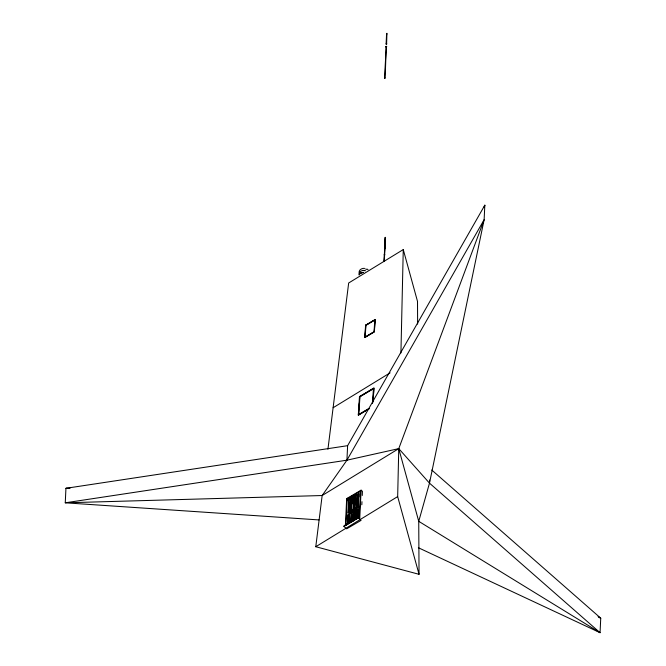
<?xml version="1.0" encoding="UTF-8"?>
<svg xmlns="http://www.w3.org/2000/svg" width="666" height="666" viewBox="0 0 666 666"><rect width="100%" height="100%" fill="white"/><g stroke="black" fill="none" stroke-linecap="round" stroke-linejoin="round"><path stroke-width="1" d="M419.039 574.308L397.669 496.595L398.759 448.634L484.132 219.697L484.815 205.186L347.619 445.679L346.928 460.189L322.161 495.529L315.776 546.728L419.039 574.308L418.739 521.328L398.759 448.634L346.928 460.189L65.26 502.813L65.942 488.303L347.619 445.679M400.924 352.963L403.263 249.575L348.668 283L327.938 449.242M358.408 517.324L358.375 517.99L361.08 520.371L346.653 528.837L343.947 526.456L343.981 525.79L358.408 517.324L359.773 518.123L361.097 490.159L346.67 498.626L345.396 525.557M345.954 523.784L345.471 524.067L345.954 523.784L345.887 525.158L351.748 521.511M347.053 500.474C346.104 501.556 348.035 499.392 347.136 498.584L346.661 498.867L347.136 498.584M347.311 498.251L345.97 525.233L347.644 524.192M347.644 524.3L348.884 497.885M348.218 515.026L347.868 522.485L348.085 514.91L358.025 509.074L358.566 509.548M348.951 499.458L348.326 512.703L348.817 499.342L358.758 493.506L358.874 496.961M348.093 520.745L348.31 516.083M348.759 506.551L348.951 502.564M348.376 520.562L348.576 516.408M349.067 506.035L349.209 502.922M349.3 522.027L349.783 518.839M350.449 504.72L350.116 511.854L349.683 511.713L350.632 498.276L350.008 511.521M355.194 509.065L355.145 510.106L350.965 512.562L350.949 511.455L355.194 509.065L354.637 508.807L355.261 495.554L355.694 495.695L355.453 500.79M351.09 512.337L351.124 511.596L355.02 509.307M351.44 517.873C352.131 506.335 349.95 518.722 351.39 521.195M352.106 503.754L352.389 497.635L351.956 497.494L351.332 510.739L351.765 510.889L349.434 512.254M353.28 509.798L353.929 496.337L353.305 509.582M353.088 516.899L352.955 519.696L352.522 519.555L353.196 511.904L352.847 519.363M353.421 509.915L353.754 502.78M354.046 520.412L354.287 519.755L353.138 520.263M354.703 495.446L355.544 494.863L355.178 494.572M354.787 515.001C355.344 505.003 353.28 517.141 354.612 518.731M354.986 510.048L355.12 508.999M356.585 507.858L357.234 494.397L356.61 507.65M356.435 514.027C354.528 533.308 357.592 491.841 356.152 517.424M356.768 506.959L357.109 499.825M357.584 518.464L358.824 492.049M360.456 490.534L359.132 518.498L359.773 518.123M361.813 504.811L361.963 501.706M362.254 495.487L362.446 491.342L361.097 490.159M384.498 78.072L386.28 46.495L385.123 78.072L384.498 78.072L385.123 78.072M386.114 43.823L386.505 35.481M386.596 44.014L386.921 33.3L386.513 35.423M384.049 261.455L385.156 237.412M384.182 261.497L385.264 237.354M384.29 261.43L385.389 237.387M431.735 470.005L600.74 618.19L600.058 632.7L418.739 521.328L429.487 483.141L429.628 480.028M372.485 403.571L373.41 388.802L359.94 396.686L358.832 414.418L368.931 408.499M373.102 401.506L373.942 388.062L359.465 396.536L358.3 415.159L369.372 408.674M359.274 402.88L358.35 415.143L369.214 408.499M359.582 398.792L359.74 396.753L373.942 388.062L372.86 402.364M352.256 497.519L351.656 510.556M351.523 513.086L351.198 520.337M355.561 495.579L354.961 508.616M354.828 511.147L354.495 518.398M386.605 46.72L385.972 46.728M484.39 207.226L484.815 205.186L484.09 207.134M418.365 547.727L600.058 632.7L429.487 483.141L484.132 219.697L346.928 460.189M358.591 507.5L359.007 507.042L358.616 507.6M360.023 272.519L359.873 273.318M354.22 515.334L355.203 513.544M359.232 274.625L360.739 273.102L363.12 272.344M354.054 495.346L355.261 494.638M352.947 520.612L345.92 524.417L354.37 519.83M354.812 494.863L347.111 499.225L353.871 495.612M355.228 495.221L354.037 495.679M353.854 495.87L347.078 499.966L354.379 495.712M349.317 523.143L350.99 522.102M333.117 407.734L390.101 372.843M315.776 546.728L397.669 496.595M347.286 498.826L360.423 491.117M348.193 512.587L358.133 506.751L358.674 507.226M357.176 509.973L358.291 509.315M347.727 522.369L357.942 516.774M343.947 526.456L358.375 517.99M353.513 520.645L352.589 520.987M386.688 44.231L386.63 43.39L385.939 44.089M361.222 273.135L363.261 272.486M352.664 521.062L353.196 520.912M70.088 488.178L65.942 488.303L69.056 488.511M364.627 268.381C361.946 267.982 358.45 269.946 359.174 273.01M364.535 270.404C361.879 270.021 358.375 271.936 359.082 274.991M363.353 270.562L365.601 270.754M319.031 519.93L65.26 502.813L322.161 495.529L398.759 448.634L429.487 483.141M359.099 507.076L357.692 507.184L358.608 506.193L358.491 507.517L358.999 506.968M598.859 617.307L600.74 618.19L598.085 616.558M367.108 269.081L368.082 269.755M355.145 510.106L350.965 512.562M403.263 249.575L417.507 301.39L417.632 324.109M365.559 268.997A3.963 2.855 2.7 0 1 366.483 269.355M349.575 514.035L349.517 521.52L349.575 514.035M357.867 509.165L357.809 516.649L357.867 509.165M358.599 493.598L358.266 506.868L358.599 493.598M365.592 325.183L364.826 337.479L374.375 331.884L375.149 319.588L365.592 325.183M365.909 325.291L365.176 336.988L374.067 331.785L374.791 320.08L365.909 325.291M365.776 325.333L364.86 337.471L374.234 331.735L375.149 319.588L365.776 325.333M385.689 46.545C386.347 48.402 387.629 45.396 385.689 46.545M385.023 240.95L384.757 241.483L385.539 241.4L385.023 240.95M384.707 247.66L384.44 248.193L385.223 248.11L384.707 247.66M384.39 254.362L384.124 254.895L384.906 254.812L384.39 254.362"/></g></svg>
